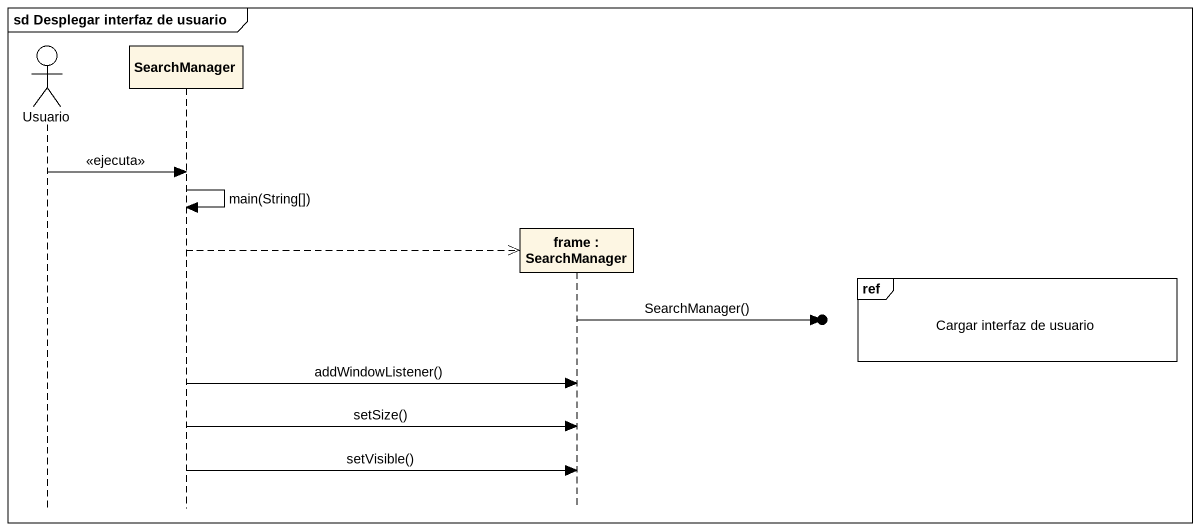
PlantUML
@startuml
mainframe sd Desplegar interfaz de usuario
hide footbox
actor Usuario
participant SearchManager
participant "frame : SearchManager" as frame_

Usuario -> SearchManager : <<ejecuta>>
SearchManager -> SearchManager : main(String[])
SearchManager -->> frame_ **
ref over frame_ : Cargar interfaz de usuario
frame_ ->o] : SearchManager()
SearchManager -> frame_ : addWindowListener()
SearchManager -> frame_ : setSize()
SearchManager -> frame_ : setVisible()
@enduml
